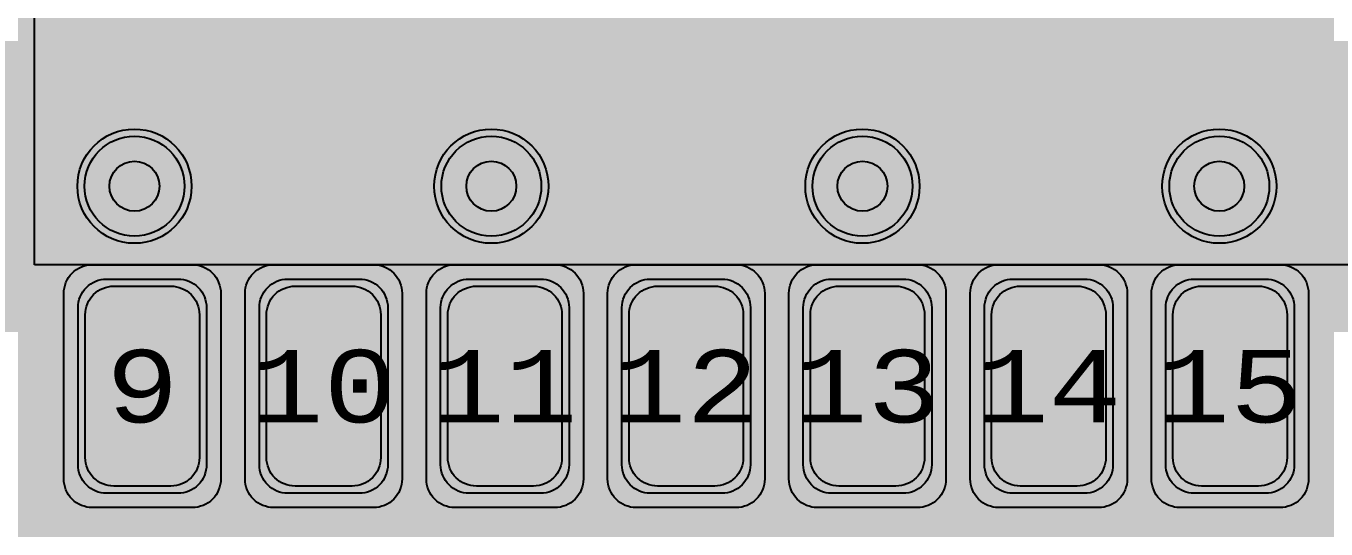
# Model space of a CAD drawing. Extents: x -28 to 199, y -61 to 255.
# Drawn here: x 149.74 to 158.85, y 215.6 to 219.12 of the extents above; entities that cross this region are included whole.
import ezdxf
from ezdxf.enums import TextEntityAlignment as Align

# ---------------------------------------------------------------- set-up
doc = ezdxf.new("R2010")
doc.units = 0
doc.header["$MEASUREMENT"] = 0
for name, color, linetype in [('ASSEMBLY_OUTLINES_TOP', 102, 'CONTINUOUS'), ('ASSEMBLY_PART_NUMBERS_BTM', 191, 'CONTINUOUS'), ('ASSEMBLY_PART_NUMBERS_TOP', 102, 'CONTINUOUS'), ('DRILL_DRAWING', 21, 'CONTINUOUS'), ('GENERATED_SILKSCREEN_TOP', 140, 'CONTINUOUS'), ('PART_PADS_SMD_TOP', 150, 'CONTINUOUS'), ('PIN_NUMBERS_BTM', 8, 'CONTINUOUS'), ('PIN_NUMBERS_TOP', 8, 'CONTINUOUS'), ('PLACEMENT_OUTLINES_TOP', 130, 'CONTINUOUS'), ('PLANE_DATA_LAYER_BOTTOM', 10, 'CONTINUOUS'), ('PLANE_SHAPES_LAYER_2', 230, 'CONTINUOUS'), ('PLANE_SHAPES_LAYER_3', 81, 'CONTINUOUS'), ('PLANE_SHAPES_LAYER_BOTTOM', 10, 'CONTINUOUS'), ('SILKSCREEN_OUTLINES_TOP', 150, 'CONTINUOUS'), ('SOLDERMASK_PADS_TOP', 180, 'CONTINUOUS'), ('SOLDERPASTE_PADS_TOP', 180, 'CONTINUOUS'), ('TRACES_LAYER_2', 230, 'CONTINUOUS'), ('TRACES_LAYER_TOP', 150, 'CONTINUOUS'), ('VIA_HOLES_LAYER_2', 30, 'CONTINUOUS'), ('VIA_HOLES_LAYER_3', 30, 'CONTINUOUS'), ('VIA_HOLES_LAYER_BOTTOM', 30, 'CONTINUOUS'), ('VIA_HOLES_LAYER_TOP', 30, 'CONTINUOUS'), ('VIA_PADS_LAYER_2', 230, 'CONTINUOUS'), ('VIA_PADS_LAYER_3', 81, 'CONTINUOUS'), ('VIA_PADS_LAYER_BOTTOM', 10, 'CONTINUOUS'), ('VIA_PADS_LAYER_TOP', 150, 'CONTINUOUS')]:
    doc.layers.add(name, color=color, linetype=linetype)
doc.styles.add('COURIER_NEW', font='COUR.TTF')
doc.styles.add('VERIBEST_GERBER_0', font='txt')

msp = doc.modelspace()

# ---------------------------------------------------------------- hatches: boundary and pattern name
at = {"layer": 'PLANE_DATA_LAYER_BOTTOM'}
h = msp.add_hatch(color=256, dxfattribs=at)
h.paths.add_polyline_path([(169.5, 182.99435, -0.668182), (169.36992, 182.94047), (166.02232, 186.28807, -0.19891), (166, 186.34195), (166, 188.18278, -0.2956984), (166.04507, 188.25233, 0.648068), (166.04507, 189.34767, -0.2956984), (166, 189.41722), (166, 217.49999, 0.4142136), (165.99999, 217.5), (158.00001, 217.5, 0.4142136), (158, 217.49999), (158, 214.9026, -0.19891), (157.97768, 214.84872), (157.67296, 214.544, -0.6168695), (157.54368, 214.58685, 0.8785732), (156.35382, 214.56761, -0.381511), (156.27811, 214.5), (154.48924, 214.5, -0.5383921), (154.4192, 214.60621, 0.8971333), (152.68695, 215.5822, -0.5138675), (152.56305, 215.5822, 0.676744), (150.75984, 215.13991, -0.4545685), (150.66361, 215.07726, 0.4628778), (149.90382, 214.56761, -0.381511), (149.82811, 214.5), (149.8262, 214.5, -0.4142136), (149.75, 214.5762), (149.75, 217.49999, 0.4142136), (149.74999, 217.5), (142.75001, 217.5, 0.4142136), (142.75, 217.49999), (142.75, 216.31714, -0.4142136), (142.6738, 216.24094), (130.8262, 216.24094, -0.4142136), (130.75, 216.31714), (130.75, 221.05161, -0.19891), (130.77232, 221.10549), (131.64451, 221.97768, -0.1989134), (131.69839, 222), (135.74999, 222, 0.4142136), (135.75, 222.00001), (135.75, 223.16083, -0.6295033), (135.87391, 223.22025, 2.0854042), (135.87391, 224.77975, -0.6295033), (135.75, 224.83917), (135.75, 225.1738, -0.4142136), (135.8262, 225.25), (142.6738, 225.25, -0.4142136), (142.75, 225.1738), (142.75, 222.25001, 0.4142136), (142.75001, 222.25), (145.16083, 222.25, -0.6295033), (145.22025, 222.12609, 2.0854042), (146.77975, 222.12609, -0.6295033), (146.83917, 222.25), (147.91083, 222.25, -0.6295033), (147.97025, 222.12609, 2.0854042), (149.52975, 222.12609, -0.6295033), (149.58917, 222.25), (161.74999, 222.25, 0.4142136), (161.75, 222.25001), (161.75, 235.31036, -0.1756598), (161.7677, 235.35919, 0.3625093), (161.7677, 236.64081, -0.1756598), (161.75, 236.68964), (161.75, 240.9238, -0.4142136), (161.8262, 241), (166.6738, 241, -0.4142136), (166.75, 240.9238), (166.75, 224.75001, 0.4142136), (166.75001, 224.75), (169.4238, 224.75, -0.4142136), (169.5, 224.6738)], flags=0)
h.paths.add_polyline_path([(133.75, 220, -1), (135.75, 220, -1)], flags=0)
h.paths.add_polyline_path([(137, 220, -1), (139, 220, -1)], flags=0)
h.paths.add_polyline_path([(138.04, 224, -1), (140.04, 224, -1)], flags=0)
h.paths.add_polyline_path([(140.25, 220, -1), (142.25, 220, -1)], flags=0)
h.paths.add_polyline_path([(161.96, 226.5, -1), (163.96, 226.5, -1)], flags=0)
h.paths.add_polyline_path([(161.96, 233, -1), (163.96, 233, -1)], flags=0)
h.paths.add_polyline_path([(161.96, 239.25, -1), (163.96, 239.25, -1)], flags=0)
h.paths.add_polyline_path([(163.28599, 219.38873, 1.7877343), (163.28599, 220.41127, -0.138574), (163.24611, 220.4), (154.65389, 220.4, -0.138574), (154.61401, 220.41127, 1.7877343), (154.61401, 219.38873, -0.138574), (154.65389, 219.4), (163.24611, 219.4, -0.138574)], flags=0)
h.paths.add_polyline_path([(164.5, 226.5, -1), (166.5, 226.5, -1)], flags=0)
h.paths.add_polyline_path([(164.5, 233, -1), (166.5, 233, -1)], flags=0)
h.paths.add_polyline_path([(164.5, 239.25, -1), (166.5, 239.25, -1)], flags=0)
at = {"layer": 'PLANE_SHAPES_LAYER_2'}
h = msp.add_hatch(color=256, dxfattribs=at)
h.paths.add_polyline_path([(169.5, 129.25), (149.5, 129.25), (142.25, 122), (142.25, 90.5), (147.5, 90.5), (147.5, 80), (154, 80), (154, 69.25), (131.75, 69.25), (131.75, 73.25), (121.25, 73.25), (121.25, 81), (110.5, 81), (110.5, 125.75), (106.5, 125.75), (106.5, 128.75), (93.5, 128.75), (93.5, 120.25), (91.75, 120.25), (91.75, 121.5), (80, 121.5), (80, 118.25), (73.25, 118.25), (73.25, 124.5), (67.5, 124.5), (67.5, 128), (57.75, 128), (57.75, 120.25), (55.25, 120.25), (55.25, 121.5), (47.5, 121.5), (47.5, 119), (35, 119), (35, 134.75), (32.75, 134.75), (32.75, 159.75), (29.25, 159.75), (29.25, 175.25), (22.5, 175.25), (22.5, 195.25), (17.25, 195.25), (17.25, 198), (22.5, 198), (22.5, 216.5), (40.25, 216.5), (40.25, 235.5), (54.5, 235.5), (54.5, 254), (87.25, 254), (87.25, 236.25), (86.25, 236.25), (86.25, 228.75), (81, 228.75), (81, 218.75), (95.25, 218.75), (95.25, 194.5), (87, 194.5), (87, 172), (131.1, 172), (131.1, 208.75), (115.5, 208.75), (115.5, 213.75), (106.75, 213.75), (106.75, 218.75), (110.25, 222.25), (110.25, 226.25), (142.5, 226.25), (142.5, 221.5), (160.5, 221.5), (160.5, 240.75), (169.5, 240.75)])
h.paths.add_polyline_path([(35.5, 149.5), (41.75, 149.5), (41.75, 152), (39.25, 152), (39.25, 154), (37.75, 154), (37.75, 152), (35.5, 152)], flags=16)
h.paths.add_polyline_path([(37.5, 125.75), (37.5, 128.75), (42.75, 128.75), (42.75, 125.75)], flags=16)
h.paths.add_polyline_path([(52, 127.75), (52, 130.75), (54.25, 130.75), (54.25, 127.75)], flags=16)
h.paths.add_polyline_path([(50.75, 219.5), (50.75, 226.5), (71.75, 226.5), (71.75, 219.5)], flags=16)
h.paths.add_polyline_path([(66.5, 150.75), (66.5, 177.5), (72.25, 177.5), (72.25, 150.75)], flags=16)
h.paths.add_polyline_path([(47.25, 185.25), (73, 185.25), (73, 188.25), (70.25, 188.25), (70.25, 191), (47.25, 191)], flags=16)
h.paths.add_polyline_path([(84.5, 208), (84.5, 212.75), (85, 212.75), (85, 208)], flags=16)
h.paths.add_polyline_path([(61.5, 137.25), (87.75, 137.25), (87.75, 140.5), (84.75, 140.5), (84.75, 143), (61.5, 143)], flags=16)
h.paths.add_polyline_path([(88.75, 127), (88.75, 130), (91, 130), (91, 127)], flags=16)
h.paths.add_polyline_path([(85.5, 130.25), (85.5, 132.5), (91, 132.5), (91, 130.25)], flags=16)
h.paths.add_polyline_path([(108.75, 142.25), (135.75, 142.25), (135.75, 145.75), (132.25, 145.75), (132.25, 149), (108.75, 149)], flags=16)
h.paths.add_polyline_path([(114.25, 126.75), (140.75, 126.75), (140.75, 129.75), (137.25, 129.75), (137.25, 133), (114.25, 133)], flags=16)
h.paths.add_polyline_path([(155.25, 180.25), (166.25, 180.25), (166.25, 186.25), (152.25, 186.25), (152.25, 183), (155.25, 183)], flags=16)
at = {"layer": 'PLANE_SHAPES_LAYER_3'}
h = msp.add_hatch(color=256, dxfattribs=at)
h.paths.add_polyline_path([(169.5, 129.25), (149.5, 129.25), (142.25, 122), (142.25, 90.5), (147.5, 90.5), (147.5, 80), (154, 80), (154, 69.25), (131.75, 69.25), (131.75, 73.25), (121.25, 73.25), (121.25, 81), (110.5, 81), (110.5, 125.75), (106.5, 125.75), (106.5, 128.75), (93.5, 128.75), (93.5, 120.25), (91.75, 120.25), (91.75, 121.5), (80, 121.5), (80, 118.25), (73.25, 118.25), (73.25, 124.5), (67.5, 124.5), (67.5, 127.75), (58.25, 127.75), (58.25, 130.25), (88.75, 130.25), (88.75, 127), (91, 127), (91, 132.5), (55, 132.5), (55, 131.25), (52, 131.25), (52, 127.75), (55, 127.75), (55, 127.25), (57.75, 127.25), (57.75, 120.25), (55.25, 120.25), (55.25, 121.5), (47.5, 121.5), (47.5, 119), (35, 119), (35, 134.75), (32.75, 134.75), (32.75, 159.75), (29.25, 159.75), (29.25, 175.25), (22.5, 175.25), (22.5, 195.25), (17.25, 195.25), (17.25, 198), (22.5, 198), (22.5, 216.5), (40.25, 216.5), (40.25, 235.5), (54.5, 235.5), (54.5, 254), (87.25, 254), (87.25, 236.25), (86.25, 236.25), (86.25, 228.75), (81, 228.75), (81, 218.75), (95.25, 218.75), (95.25, 194.5), (87, 194.5), (87, 172), (131.1, 172), (131.1, 208.75), (115.5, 208.75), (115.5, 213.75), (106.75, 213.75), (106.75, 218.75), (110.25, 222.25), (110.25, 226.25), (142.5, 226.25), (142.5, 221.5), (160.5, 221.5), (160.5, 240.75), (169.5, 240.75)])
h.paths.add_polyline_path([(35.5, 149.5), (41.75, 149.5), (41.75, 152), (39.25, 152), (39.25, 154), (37.75, 154), (37.75, 152), (35.5, 152)], flags=16)
h.paths.add_polyline_path([(37.5, 125.75), (37.5, 128.75), (42.75, 128.75), (42.75, 125.75)], flags=16)
h.paths.add_polyline_path([(50.75, 219.5), (50.75, 226.5), (71.75, 226.5), (71.75, 219.5)], flags=16)
h.paths.add_polyline_path([(66.5, 150.75), (66.5, 177.5), (72.25, 177.5), (72.25, 150.75)], flags=16)
h.paths.add_polyline_path([(47.25, 185.25), (73, 185.25), (73, 188.25), (70.25, 188.25), (70.25, 191), (47.25, 191)], flags=16)
h.paths.add_polyline_path([(84.5, 208), (84.5, 212.75), (85, 212.75), (85, 208)], flags=16)
h.paths.add_polyline_path([(61.5, 137.25), (87.75, 137.25), (87.75, 140.5), (84.75, 140.5), (84.75, 143), (61.5, 143)], flags=16)
h.paths.add_polyline_path([(108.75, 142.25), (135.75, 142.25), (135.75, 145.75), (132.25, 145.75), (132.25, 149), (108.75, 149)], flags=16)
h.paths.add_polyline_path([(114.25, 126.75), (140.75, 126.75), (140.75, 129.75), (137.25, 129.75), (137.25, 133), (114.25, 133)], flags=16)
h.paths.add_polyline_path([(155.25, 180.25), (166.25, 180.25), (166.25, 186.25), (152.25, 186.25), (152.25, 183), (155.25, 183)], flags=16)
at = {"layer": 'VIA_HOLES_LAYER_2'}
h = msp.add_hatch(color=256, dxfattribs=at)
edge = h.paths.add_edge_path()
edge.add_arc((150.5, 218), 0.175, 0, 360)
h = msp.add_hatch(color=256, dxfattribs=at)
edge = h.paths.add_edge_path()
edge.add_arc((153, 218), 0.175, 0, 360)
h = msp.add_hatch(color=256, dxfattribs=at)
edge = h.paths.add_edge_path()
edge.add_arc((155.6, 218), 0.175, 0, 360)
h = msp.add_hatch(color=256, dxfattribs=at)
edge = h.paths.add_edge_path()
edge.add_arc((158.1, 218), 0.175, 0, 360)
at = {"layer": 'VIA_HOLES_LAYER_3'}
h = msp.add_hatch(color=256, dxfattribs=at)
edge = h.paths.add_edge_path()
edge.add_arc((150.5, 218), 0.175, 0, 360)
h = msp.add_hatch(color=256, dxfattribs=at)
edge = h.paths.add_edge_path()
edge.add_arc((153, 218), 0.175, 0, 360)
h = msp.add_hatch(color=256, dxfattribs=at)
edge = h.paths.add_edge_path()
edge.add_arc((155.6, 218), 0.175, 0, 360)
h = msp.add_hatch(color=256, dxfattribs=at)
edge = h.paths.add_edge_path()
edge.add_arc((158.1, 218), 0.175, 0, 360)
at = {"layer": 'VIA_HOLES_LAYER_BOTTOM'}
h = msp.add_hatch(color=256, dxfattribs=at)
edge = h.paths.add_edge_path()
edge.add_arc((150.5, 218), 0.175, 0, 360)
h = msp.add_hatch(color=256, dxfattribs=at)
edge = h.paths.add_edge_path()
edge.add_arc((153, 218), 0.175, 0, 360)
h = msp.add_hatch(color=256, dxfattribs=at)
edge = h.paths.add_edge_path()
edge.add_arc((155.6, 218), 0.175, 0, 360)
h = msp.add_hatch(color=256, dxfattribs=at)
edge = h.paths.add_edge_path()
edge.add_arc((158.1, 218), 0.175, 0, 360)
at = {"layer": 'VIA_HOLES_LAYER_TOP'}
h = msp.add_hatch(color=256, dxfattribs=at)
edge = h.paths.add_edge_path()
edge.add_arc((150.5, 218), 0.175, 0, 360)
h = msp.add_hatch(color=256, dxfattribs=at)
edge = h.paths.add_edge_path()
edge.add_arc((153, 218), 0.175, 0, 360)
h = msp.add_hatch(color=256, dxfattribs=at)
edge = h.paths.add_edge_path()
edge.add_arc((155.6, 218), 0.175, 0, 360)
h = msp.add_hatch(color=256, dxfattribs=at)
edge = h.paths.add_edge_path()
edge.add_arc((158.1, 218), 0.175, 0, 360)

# ---------------------------------------------------------------- linework, layer by layer
at = {"layer": 'ASSEMBLY_OUTLINES_TOP', "const_width": 0.1}
msp.add_lwpolyline([(149.8, 217.45), (149.8, 222.05), (160.2, 222.05), (160.2, 217.45)], close=True, dxfattribs=at)
at = {"layer": 'GENERATED_SILKSCREEN_TOP', "const_width": 0.15}
msp.add_lwpolyline([(149.8, 217.45), (149.8, 222.05), (160.2, 222.05), (160.2, 217.45)], close=True, dxfattribs=at)
at = {"layer": 'PART_PADS_SMD_TOP'}
for points in [[(150.805, 217.35, -0.4142136), (151.005, 217.15), (151.005, 216.05, -0.4142136), (150.805, 215.85), (150.305, 215.85, -0.4142136), (150.105, 216.05), (150.105, 217.15, -0.4142136), (150.305, 217.35)], [(152.075, 217.35, -0.4142136), (152.275, 217.15), (152.275, 216.05, -0.4142136), (152.075, 215.85), (151.575, 215.85, -0.4142136), (151.375, 216.05), (151.375, 217.15, -0.4142136), (151.575, 217.35)], [(153.345, 217.35, -0.4142136), (153.545, 217.15), (153.545, 216.05, -0.4142136), (153.345, 215.85), (152.845, 215.85, -0.4142136), (152.645, 216.05), (152.645, 217.15, -0.4142136), (152.845, 217.35)], [(154.615, 217.35, -0.4142136), (154.815, 217.15), (154.815, 216.05, -0.4142136), (154.615, 215.85), (154.115, 215.85, -0.4142136), (153.915, 216.05), (153.915, 217.15, -0.4142136), (154.115, 217.35)], [(155.885, 217.35, -0.4142136), (156.085, 217.15), (156.085, 216.05, -0.4142136), (155.885, 215.85), (155.385, 215.85, -0.4142136), (155.185, 216.05), (155.185, 217.15, -0.4142136), (155.385, 217.35)], [(157.155, 217.35, -0.4142136), (157.355, 217.15), (157.355, 216.05, -0.4142136), (157.155, 215.85), (156.655, 215.85, -0.4142136), (156.455, 216.05), (156.455, 217.15, -0.4142136), (156.655, 217.35)], [(158.425, 217.35, -0.4142136), (158.625, 217.15), (158.625, 216.05, -0.4142136), (158.425, 215.85), (157.925, 215.85, -0.4142136), (157.725, 216.05), (157.725, 217.15, -0.4142136), (157.925, 217.35)]]:
    msp.add_lwpolyline(points, format="xyb", close=True, dxfattribs=at)
at = {"layer": 'PLACEMENT_OUTLINES_TOP'}
msp.add_lwpolyline([(149.8, 217.45), (149.8, 222.05), (160.2, 222.05), (160.2, 217.45)], close=True, dxfattribs=at)
at = {"layer": 'PLANE_SHAPES_LAYER_BOTTOM'}
for points in [[(142.75, 218.25), (169.5, 218.25), (142.75, 222.25), (169.5, 222.25)], [(142.75, 217.5), (164.25, 217.5), (142.75, 218.25), (164.25, 218.25)], [(149.75, 214.5), (158, 214.5), (149.75, 217.5), (158, 217.5)]]:
    msp.add_solid(points, dxfattribs=at)
at = {"layer": 'SILKSCREEN_OUTLINES_TOP'}
msp.add_lwpolyline([(149.8, 217.45), (149.8, 222.05), (160.2, 222.05), (160.2, 217.45)], close=True, dxfattribs=at)
at = {"layer": 'SOLDERMASK_PADS_TOP'}
for points in [[(150.905, 217.45, -0.4142136), (151.105, 217.25), (151.105, 215.95, -0.4142136), (150.905, 215.75), (150.205, 215.75, -0.4142136), (150.005, 215.95), (150.005, 217.25, -0.4142136), (150.205, 217.45)], [(152.175, 217.45, -0.4142136), (152.375, 217.25), (152.375, 215.95, -0.4142136), (152.175, 215.75), (151.475, 215.75, -0.4142136), (151.275, 215.95), (151.275, 217.25, -0.4142136), (151.475, 217.45)], [(153.445, 217.45, -0.4142136), (153.645, 217.25), (153.645, 215.95, -0.4142136), (153.445, 215.75), (152.745, 215.75, -0.4142136), (152.545, 215.95), (152.545, 217.25, -0.4142136), (152.745, 217.45)], [(154.715, 217.45, -0.4142136), (154.915, 217.25), (154.915, 215.95, -0.4142136), (154.715, 215.75), (154.015, 215.75, -0.4142136), (153.815, 215.95), (153.815, 217.25, -0.4142136), (154.015, 217.45)], [(155.985, 217.45, -0.4142136), (156.185, 217.25), (156.185, 215.95, -0.4142136), (155.985, 215.75), (155.285, 215.75, -0.4142136), (155.085, 215.95), (155.085, 217.25, -0.4142136), (155.285, 217.45)], [(157.255, 217.45, -0.4142136), (157.455, 217.25), (157.455, 215.95, -0.4142136), (157.255, 215.75), (156.555, 215.75, -0.4142136), (156.355, 215.95), (156.355, 217.25, -0.4142136), (156.555, 217.45)], [(158.525, 217.45, -0.4142136), (158.725, 217.25), (158.725, 215.95, -0.4142136), (158.525, 215.75), (157.825, 215.75, -0.4142136), (157.625, 215.95), (157.625, 217.25, -0.4142136), (157.825, 217.45)]]:
    msp.add_lwpolyline(points, format="xyb", close=True, dxfattribs=at)
at = {"layer": 'SOLDERPASTE_PADS_TOP'}
for points in [[(150.755, 217.3, -0.4142136), (150.955, 217.1), (150.955, 216.1, -0.4142136), (150.755, 215.9), (150.355, 215.9, -0.4142136), (150.155, 216.1), (150.155, 217.1, -0.4142136), (150.355, 217.3)], [(152.025, 217.3, -0.4142136), (152.225, 217.1), (152.225, 216.1, -0.4142136), (152.025, 215.9), (151.625, 215.9, -0.4142136), (151.425, 216.1), (151.425, 217.1, -0.4142136), (151.625, 217.3)], [(153.295, 217.3, -0.4142136), (153.495, 217.1), (153.495, 216.1, -0.4142136), (153.295, 215.9), (152.895, 215.9, -0.4142136), (152.695, 216.1), (152.695, 217.1, -0.4142136), (152.895, 217.3)], [(154.565, 217.3, -0.4142136), (154.765, 217.1), (154.765, 216.1, -0.4142136), (154.565, 215.9), (154.165, 215.9, -0.4142136), (153.965, 216.1), (153.965, 217.1, -0.4142136), (154.165, 217.3)], [(155.835, 217.3, -0.4142136), (156.035, 217.1), (156.035, 216.1, -0.4142136), (155.835, 215.9), (155.435, 215.9, -0.4142136), (155.235, 216.1), (155.235, 217.1, -0.4142136), (155.435, 217.3)], [(157.105, 217.3, -0.4142136), (157.305, 217.1), (157.305, 216.1, -0.4142136), (157.105, 215.9), (156.705, 215.9, -0.4142136), (156.505, 216.1), (156.505, 217.1, -0.4142136), (156.705, 217.3)], [(158.375, 217.3, -0.4142136), (158.575, 217.1), (158.575, 216.1, -0.4142136), (158.375, 215.9), (157.975, 215.9, -0.4142136), (157.775, 216.1), (157.775, 217.1, -0.4142136), (157.975, 217.3)]]:
    msp.add_lwpolyline(points, format="xyb", close=True, dxfattribs=at)
at = {"layer": 'TRACES_LAYER_2', "const_width": 0.254}
msp.add_lwpolyline([(164.5, 215.5), (163.16475, 216.83525), (147.58156, 216.83525), (142.023, 211.27669)], dxfattribs=at)
at = {"layer": 'TRACES_LAYER_TOP'}
for points, const_width in [([(168.04, 239.25), (168.04, 237.05131), (167.79251, 236.80383), (164.211, 236.80383), (160.96667, 233.5595), (160.96667, 222.05337), (159.03102, 220.11771), (156.10961, 220.11771), (154.365, 218.3731), (154.365, 216.6)], 0.5), ([(156.905, 216.6), (156.905, 218.20076), (157.66621, 218.96197), (159.31197, 218.96197), (161.76092, 221.41092), (161.76092, 223.1677), (164.16519, 225.57196), (164.16519, 227.35407), (168.04, 231.22888), (168.04, 233)], 0.5), ([(151.825, 216.6), (151.825, 218.01284), (150.95779, 218.88005), (148.53005, 218.88005), (145.9, 216.25), (145.85, 216.25)], 0.35), ([(150.5, 218), (150.555, 217.945), (150.555, 216.6)], 0.5), ([(153.095, 216.6), (153.095, 217.905), (153, 218)], 0.5), ([(155.6, 218), (155.635, 217.965), (155.635, 216.6)], 0.5), ([(158.175, 216.6), (158.175, 217.925), (158.1, 218)], 0.5), ([(150.555, 216.6), (149.52458, 216.6), (148.87458, 215.95), (148.5, 215.95)], 0.35), ([(151.55, 209.885), (153.275, 209.885), (154.58329, 211.19329), (154.58329, 215.23052), (154.365, 215.4488), (154.365, 216.6)], 0.35), ([(156.905, 216.6), (156.905, 215.573), (157.13318, 215.34482), (158.29951, 215.34482), (159.2818, 214.36253), (159.2818, 212.09967), (158.4, 211.21787), (158.4, 210.2)], 0.35)]:
    msp.add_lwpolyline(points, dxfattribs=dict(at, const_width=const_width))
at = {"layer": 'VIA_HOLES_LAYER_2'}
for centre in [(150.5, 218), (153, 218), (155.6, 218), (158.1, 218)]:
    msp.add_circle(centre, 0.175, dxfattribs=at)
at = {"layer": 'VIA_HOLES_LAYER_3'}
for centre in [(150.5, 218), (153, 218), (155.6, 218), (158.1, 218)]:
    msp.add_circle(centre, 0.175, dxfattribs=at)
at = {"layer": 'VIA_HOLES_LAYER_BOTTOM'}
for centre in [(150.5, 218), (153, 218), (155.6, 218), (158.1, 218)]:
    msp.add_circle(centre, 0.175, dxfattribs=at)
at = {"layer": 'VIA_HOLES_LAYER_TOP'}
for centre in [(150.5, 218), (153, 218), (155.6, 218), (158.1, 218)]:
    msp.add_circle(centre, 0.175, dxfattribs=at)
at = {"layer": 'VIA_PADS_LAYER_2'}
for centre in [(150.5, 218), (153, 218), (155.6, 218), (158.1, 218)]:
    msp.add_circle(centre, 0.4, dxfattribs=at)
at = {"layer": 'VIA_PADS_LAYER_3'}
for centre in [(150.5, 218), (153, 218), (155.6, 218), (158.1, 218)]:
    msp.add_circle(centre, 0.4, dxfattribs=at)
at = {"layer": 'VIA_PADS_LAYER_BOTTOM'}
for centre in [(150.5, 218), (153, 218), (155.6, 218), (158.1, 218)]:
    msp.add_circle(centre, 0.35, dxfattribs=at)
at = {"layer": 'VIA_PADS_LAYER_TOP'}
for centre in [(150.5, 218), (153, 218), (155.6, 218), (158.1, 218)]:
    msp.add_circle(centre, 0.35, dxfattribs=at)

# ---------------------------------------------------------------- texts
at = {"layer": 'ASSEMBLY_PART_NUMBERS_BTM', "style": 'VERIBEST_GERBER_0', "text_generation_flag": 2}
for s, p in [('GRM1885C1H102JA01D', (150.21, 226.25)), ('GRM1885C1H102JA01D', (153.21, 226.25)), ('GRM1885C1H102JA01D', (156.46, 226.25)), ('ERJ-3EKF4701V', (148.71, 226.25)), ('ERJ-3EKF4701V', (151.71, 226.25)), ('ERJ-3EKF4701V', (154.96, 226.25)), ('ERJ-3EKF4701V', (157.96, 226.25))]:
    msp.add_text(s, height=2.032, rotation=90, dxfattribs=at).set_placement(p, align=Align.TOP_LEFT)
at = {"layer": 'ASSEMBLY_PART_NUMBERS_TOP', "style": 'VERIBEST_GERBER_0'}
for p in [(151.96, 226.5), (154.46, 226.5), (156.96, 226.5)]:
    msp.add_text('ERJ-3EKF2700V', height=2.032, rotation=270, dxfattribs=at).set_placement(p, align=Align.TOP_LEFT)
for s, p in [('ERJ-3GEY0R00V', (145, 218.79)), ('ERJ-3EKF4701V', (145, 217.29))]:
    msp.add_text(s, height=2.032, dxfattribs=at).set_placement(p, align=Align.TOP_LEFT)
at = {"layer": 'DRILL_DRAWING', "style": 'VERIBEST_GERBER_0'}
for s, p in [('A', (154.3, 219.9)), ('A', (150.5, 218)), ('A', (153, 218)), ('A', (155.6, 218)), ('A', (158.1, 218)), ('T', (151.75, 215)), ('T', (153.5, 215))]:
    msp.add_text(s, height=2, dxfattribs=at).set_placement(p, align=Align.MIDDLE_CENTER)
at = {"layer": 'PIN_NUMBERS_BTM', "style": 'COURIER_NEW'}
for s, p in [('9', (150.555, 216.6)), ('10', (151.825, 216.6)), ('11', (153.095, 216.6)), ('12', (154.365, 216.6)), ('13', (155.635, 216.6)), ('14', (156.905, 216.6)), ('15', (158.175, 216.6))]:
    msp.add_text(s, height=0.508, dxfattribs=at).set_placement(p, align=Align.MIDDLE_CENTER)
at = {"layer": 'PIN_NUMBERS_TOP', "style": 'COURIER_NEW'}
for s, p in [('9', (150.555, 216.6)), ('10', (151.825, 216.6)), ('11', (153.095, 216.6)), ('12', (154.365, 216.6)), ('13', (155.635, 216.6)), ('14', (156.905, 216.6)), ('15', (158.175, 216.6))]:
    msp.add_text(s, height=0.508, dxfattribs=at).set_placement(p, align=Align.MIDDLE_CENTER)

doc.saveas('drawing.dxf')
